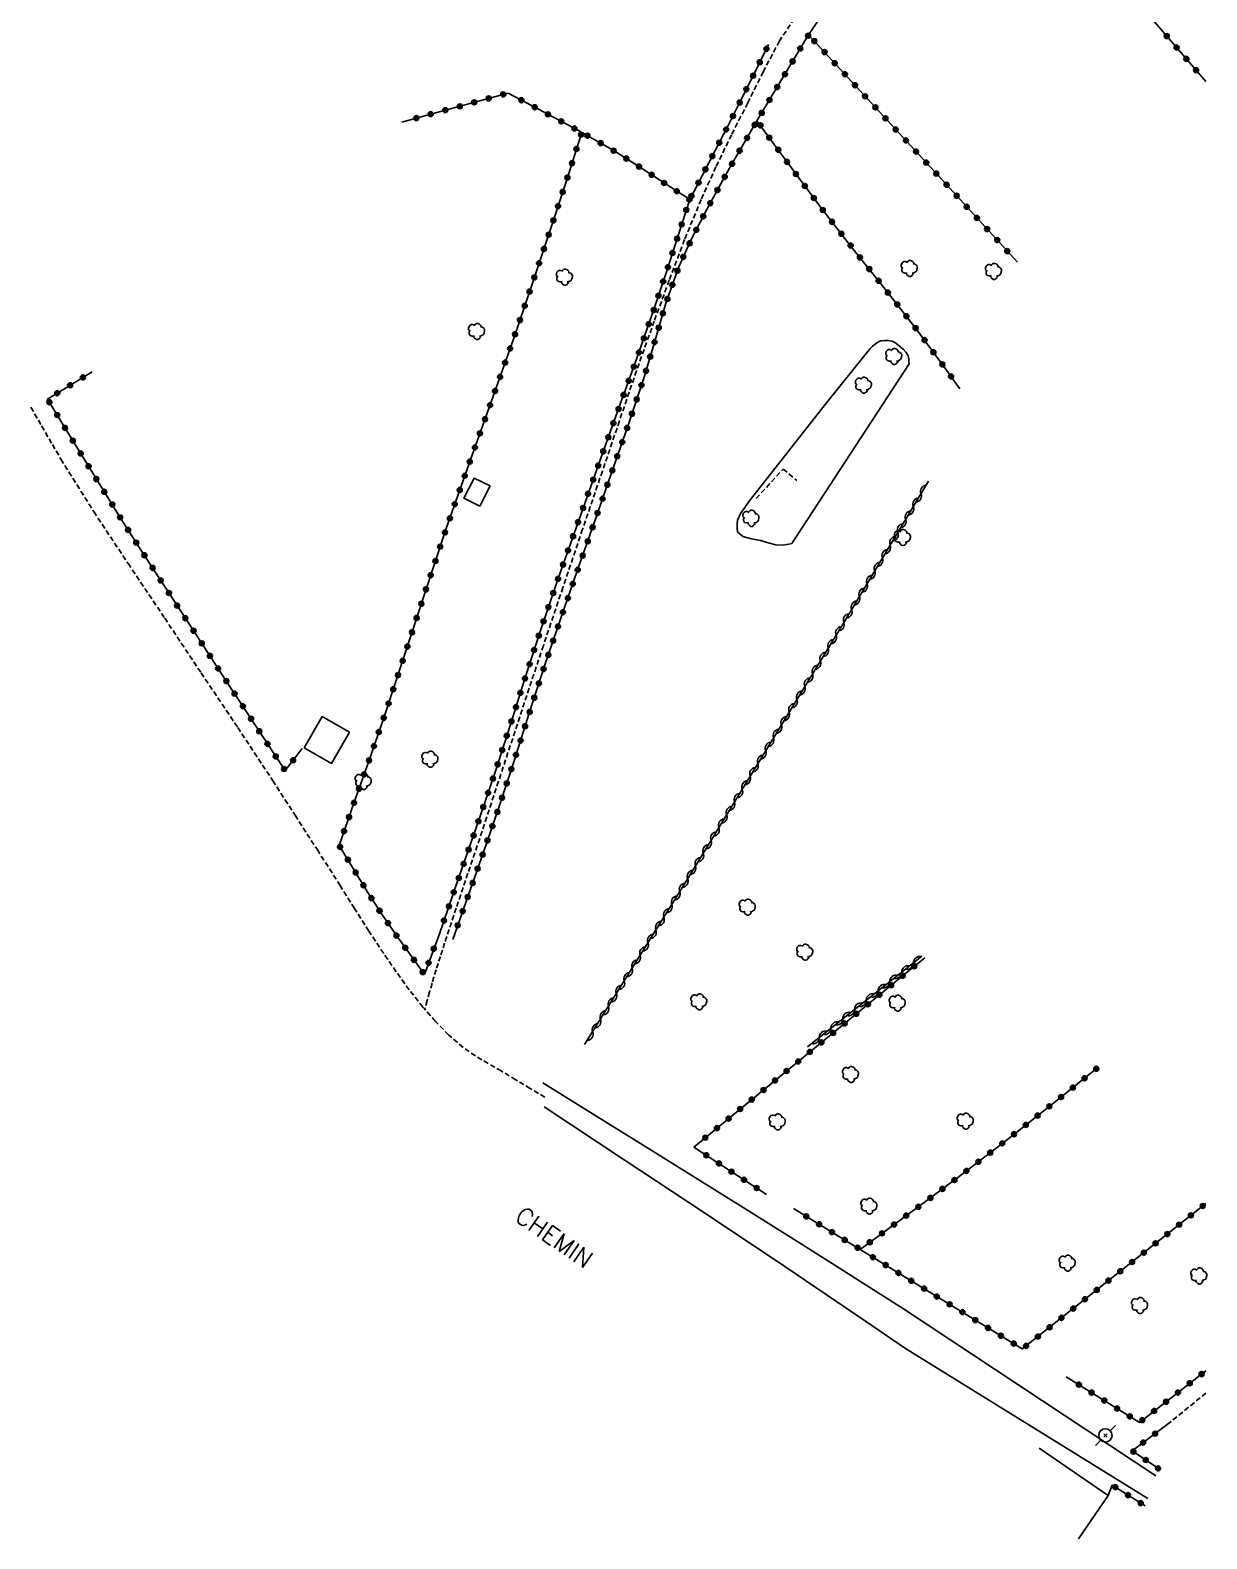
# Model space of a CAD drawing. Header units: millimetres. Extents: x 133168 to 134000, y 130000 to 131000.
# Drawn here: x 133882.5 to 134000.1, y 130000.2 to 130150.9 of the extents above; entities that cross this region are included whole.
import ezdxf
from ezdxf.enums import TextEntityAlignment as Align

# ---------------------------------------------------------------- set-up
doc = ezdxf.new("R2010")
doc.units = ezdxf.units.MM
doc.linetypes.add('DASHED', pattern=[0.75, 0.5, -0.25])
doc.layers.get('0').update_dxf_attribs({"linetype": 'CONTINUOUS'})
for name, color, linetype in [('W0070', 7, 'DASHED'), ('W0071', 7, 'CONTINUOUS'), ('W0104', 1, 'CONTINUOUS'), ('W0112', 1, 'DASHED'), ('W0300', 7, 'CONTINUOUS'), ('W0310', 3, 'CONTINUOUS'), ('W0323', 7, 'CONTINUOUS'), ('W0330', 7, 'CONTINUOUS'), ('W0473', 7, 'CONTINUOUS'), ('W0990', 7, 'CONTINUOUS')]:
    doc.layers.add(name, color=color, linetype=linetype)
doc.styles.get("Standard").update_dxf_attribs({"font": 'romans.shx', "width": 0.85})

# ---------------------------------------------------------------- blocks, each defined once
blk = doc.blocks.new('T473')
for p, q in [((-0.166667, 0.166667), (0.166667, -0.166667)), ((-0.166667, -0.166667), (0.166667, 0.166667)), ((0.500001, 0.500001), (1.000002, 1.000002)), ((-1.000002, -1.000002), (-0.500001, -0.500001))]:
    blk.add_line(p, q)
blk.add_ellipse((0, 0), major_axis=(0.471405, 0.471405), ratio=1, start_param=5.4977871438, end_param=11.780972451)
blk = doc.blocks.new('T300')
for p, q in [((-0.8, 0.51), (-0.86, 0.34)), ((-0.86, 0.34), (-0.86, 0.17)), ((-0.86, 0.17), (-0.74, 0.06)), ((-0.69, 0.63), (-0.8, 0.51)), ((-0.8, -0.06), (-0.74, 0.06)), ((-0.74, 0.06), (-0.69, 0.11)), ((-0.57, 0.69), (-0.69, 0.63)), ((-0.46, 0.69), (-0.57, 0.69)), ((-0.29, 0.63), (-0.46, 0.69)), ((-0.29, 0.63), (-0.17, 0.74)), ((-0.23, 0.57), (-0.29, 0.63)), ((-0.17, 0.74), (-0.06, 0.8)), ((-0.06, 0.8), (0.06, 0.8)), ((0.06, 0.8), (0.23, 0.74)), ((0.23, 0.74), (0.34, 0.63)), ((0.34, 0.63), (0.4, 0.51)), ((0.46, 0.46), (0.34, 0.46)), ((0.4, 0.51), (0.4, 0.46)), ((0.57, 0.4), (0.46, 0.46)), ((0.57, 0.4), (0.69, 0.29)), ((0.69, 0.29), (0.74, 0.17)), ((0.74, 0.06), (0.69, -0.17)), ((0.74, 0.17), (0.74, 0.06)), ((-0.8, -0.17), (-0.8, -0.06)), ((-0.8, -0.23), (-0.8, -0.17)), ((-0.74, -0.34), (-0.8, -0.23)), ((-0.69, -0.4), (-0.74, -0.34)), ((-0.51, -0.46), (-0.69, -0.4)), ((-0.4, -0.46), (-0.51, -0.46)), ((-0.4, -0.46), (-0.34, -0.46)), ((-0.34, -0.46), (-0.34, -0.4)), ((-0.34, -0.51), (-0.34, -0.46)), ((-0.29, -0.63), (-0.34, -0.51)), ((-0.17, -0.74), (-0.29, -0.63)), ((-0.06, -0.8), (-0.17, -0.74)), ((0.06, -0.8), (-0.06, -0.8)), ((0.17, -0.74), (0.06, -0.8)), ((0.23, -0.69), (0.17, -0.74)), ((0.29, -0.46), (0.23, -0.46)), ((0.29, -0.63), (0.23, -0.69)), ((0.46, -0.4), (0.29, -0.46)), ((0.34, -0.51), (0.29, -0.63)), ((0.34, -0.51), (0.34, -0.46)), ((0.57, -0.34), (0.46, -0.4)), ((0.63, -0.29), (0.57, -0.34)), ((0.69, -0.17), (0.63, -0.29))]:
    blk.add_line(p, q)
blk = doc.blocks.new('t323o')
at = {"color": 0, "linetype": 'Continuous'}
for radius in [0.25, 0.15]:
    blk.add_circle((0, 0), radius, dxfattribs=at)
blk = doc.blocks.new('t310o')
at = {"color": 0, "linetype": 'Continuous'}
for centre, start, end in [((-0.5, 0.38), 216.8699, 323.1304), ((0.5, -0.37), 36.8699, 143.1303)]:
    blk.add_arc(centre, 0.625, start, end, dxfattribs=at)

msp = doc.modelspace()

# ---------------------------------------------------------------- linework, layer by layer
at = {"layer": 'W0070'}
for points in [[(133959.29, 130152.7), (133957.4, 130149.83), (133955.78, 130146.75), (133954.23, 130143.64), (133952.61, 130140.46), (133951.05, 130137.24), (133949.57, 130133.99), (133947.92, 130129.98), (133946.38, 130125.92), (133944.89, 130121.84), (133943.11, 130116.87), (133941.41, 130111.87), (133939.71, 130106.86), (133937.73, 130101.05), (133935.77, 130095.24), (133933.81, 130089.43), (133931.68, 130083.01), (133929.57, 130076.58), (133927.45, 130070.16), (133926.27, 130066.68), (133925.1, 130063.2), (133923.95, 130059.71), (133923.52, 130058.38), (133923.09, 130057.04), (133922.69, 130055.69), (133922.45, 130054.83), (133922.21, 130053.96), (133921.98, 130053.09)], [(133933.96, 130044.31), (133932.5, 130045.18), (133931.05, 130046.05), (133929.6, 130046.93), (133928.31, 130047.68), (133927.02, 130048.44), (133925.79, 130049.28), (133924.36, 130050.52), (133923.03, 130051.89), (133921.98, 130053.09), (133921.77, 130053.32), (133920.4, 130055.04), (133919.11, 130056.84), (133917.86, 130058.66), (133916.38, 130060.9), (133914.94, 130063.17), (133913.51, 130065.45), (133911.3, 130068.91), (133909.08, 130072.37), (133906.86, 130075.82), (133903.24, 130081.3), (133899.58, 130086.76), (133895.94, 130092.23), (133892.49, 130097.38), (133889.06, 130102.54), (133885.77, 130107.79), (133884.68, 130109.64), (133883.61, 130111.51), (133882.54, 130113.37)]]:
    msp.add_lwpolyline(points, dxfattribs=at)
at = {"layer": 'W0071'}
for points in [[(133969.79, 130023.17), (133966.42, 130025.31), (133963.04, 130027.45), (133959.67, 130029.59), (133954.29, 130032.96), (133948.91, 130036.33), (133943.52, 130039.68), (133940.27, 130041.7), (133937.01, 130043.71), (133933.75, 130045.73)], [(133933.88, 130043.36), (133941.9, 130038.05), (133949.92, 130032.75), (133957.92, 130027.4), (133961.95, 130024.68), (133965.98, 130021.94), (133970, 130019.21)], [(133969.79, 130023.17), (133994.99, 130006.48)], [(133994.19, 130004.21), (133970, 130019.21)]]:
    msp.add_lwpolyline(points, dxfattribs=at)
at = {"layer": 'W0104'}
for points in [[(133927.46, 130103.35), (133925.88, 130104.14), (133926.89, 130106.16), (133928.48, 130105.37)], [(133909.93, 130079.21), (133911.72, 130082.34), (133914.44, 130080.79), (133912.65, 130077.65)]]:
    msp.add_lwpolyline(points, close=True, dxfattribs=at)
msp.add_lwpolyline([(133983.33, 130009.26), (133990.23, 130004.51), (133987.26, 130000.19)], dxfattribs=at)
at = {"layer": 'W0112'}
for points in [[(133955.08, 130104.13), (133957.77, 130107.06), (133959.13, 130105.93)], [(133996.13, 130011.6), (134000, 130014.74)]]:
    msp.add_lwpolyline(points, dxfattribs=at)
at = {"layer": 'W0310'}
for points in [[(133972.29, 130105.86), (133963.68, 130091.51), (133948.04, 130065.84), (133937.93, 130049.56)], [(133960.2, 130049.35), (133971.63, 130058.41)]]:
    msp.add_lwpolyline(points, dxfattribs=at)
at = {"layer": 'W0323'}
for points in [[(133975.43, 130115.09), (133973.92, 130117.18), (133971.03, 130121.11), (133967.84, 130125.19), (133964.61, 130129.24), (133961.43, 130133.33), (133959.32, 130136.16), (133957.24, 130139), (133955.15, 130141.85), (133960.31, 130150.45), (133964.56, 130156.72), (133967.88, 130158.09), (133971.19, 130159.46), (133974.52, 130160.79), (133977.68, 130162.02), (133980.84, 130163.21), (133984.01, 130164.41), (133991.4, 130167.06), (133998.78, 130169.71), (134000, 130170.13)], [(134000, 130145.77), (133984.01, 130164.41)], [(133981.17, 130127.72), (133974.04, 130135.53), (133960.31, 130150.45)], [(133923.39, 130060.54), (133925.28, 130065.99), (133927.17, 130071.43), (133929.03, 130076.89), (133930.56, 130081.66), (133932.07, 130086.45), (133933.61, 130091.22), (133935.48, 130096.68), (133937.41, 130102.13), (133939.34, 130107.57), (133941.23, 130112.8), (133943.12, 130118.04), (133944.95, 130123.29), (133946.13, 130126.85), (133947.28, 130130.41), (133948.43, 130133.98), (133949.7, 130136.43), (133950.98, 130138.87), (133952.24, 130141.33), (133953.61, 130144.04), (133954.96, 130146.76), (133956.31, 130149.48)], [(133930.3, 130144.62), (133924.13, 130142.94), (133919.67, 130141.73)], [(133948.43, 130133.98), (133945.89, 130135.64), (133943.35, 130137.3), (133940.77, 130138.91), (133937.64, 130140.69), (133937.32, 130140.88), (133933.81, 130142.75), (133930.3, 130144.62)], [(133955.15, 130141.85), (133953.88, 130139.66), (133952.61, 130137.48), (133951.38, 130135.27), (133949.95, 130132.64), (133948.58, 130129.99), (133947.34, 130127.27), (133946.05, 130123.65), (133944.98, 130119.93), (133943.88, 130116.23), (133942.24, 130111.34), (133940.55, 130106.47), (133938.85, 130101.6), (133937.2, 130096.88), (133935.55, 130092.16), (133933.94, 130087.42), (133932.39, 130082.67), (133930.88, 130077.91), (133929.33, 130073.16), (133927.83, 130068.79), (133926.29, 130064.43), (133924.75, 130060.07)], [(133913.4, 130069.47), (133914.89, 130073.68), (133916.37, 130077.89), (133917.83, 130082.11), (133919.95, 130088.48), (133922.02, 130094.87), (133924.14, 130101.24), (133926.35, 130107.51), (133928.61, 130113.77), (133930.82, 130120.05), (133932.59, 130125.24), (133934.33, 130130.44), (133936.04, 130135.65), (133936.58, 130137.33), (133937.11, 130139.01), (133937.64, 130140.69)], [(133888.74, 130116.77), (133884.27, 130114.05), (133886.66, 130110.13), (133889.06, 130106.22), (133891.48, 130102.32), (133894.01, 130098.35), (133896.58, 130094.41), (133899.15, 130090.46), (133902.1, 130085.95), (133905.05, 130081.44), (133908.01, 130076.94), (133909.72, 130079.15)], [(133923.39, 130060.54), (133921.92, 130056.58), (133920.49, 130058.57), (133919.06, 130060.57), (133917.67, 130062.58), (133916.21, 130064.86), (133914.81, 130067.17), (133913.4, 130069.47)], [(133971.92, 130058.22), (133971.1, 130057.58), (133948.83, 130039.32)], [(133958.81, 130033.19), (133965.45, 130029.11), (133968.72, 130031.5), (133971.98, 130033.88), (133975.23, 130036.3), (133980.19, 130040.1), (133985.1, 130043.98), (133989.08, 130047.17)], [(133948.83, 130039.32), (133956.12, 130034.59)], [(134000, 130033.69), (133981.66, 130019.17), (133965.45, 130029.11)], [(133986.04, 130016.39), (133993.36, 130011.82), (134000, 130016.99)], [(133995.25, 130007.21), (133992.64, 130008.99), (133996.13, 130011.6)], [(133990.23, 130004.51), (133990.64, 130005.56), (133993.93, 130003.48)]]:
    msp.add_lwpolyline(points, dxfattribs=at)
at = {"layer": 'W0330'}
msp.add_lwpolyline([(133970.35, 130117.56), (133958.62, 130099.62), (133958.35, 130099.57), (133958.09, 130099.51), (133957.82, 130099.47), (133957.04, 130099.5), (133956.26, 130099.68), (133955.49, 130099.91), (133954.61, 130100.1), (133953.74, 130100.33), (133953.22, 130100.8), (133953.16, 130101.15), (133953.17, 130101.55), (133953.22, 130101.94), (133953.49, 130102.61), (133953.93, 130103.23), (133954.37, 130103.85), (133962.11, 130113.68), (133966.06, 130118.6), (133966.26, 130118.85), (133966.46, 130119.1), (133966.68, 130119.33), (133966.95, 130119.54), (133967.24, 130119.73), (133967.54, 130119.86), (133967.9, 130119.92), (133968.28, 130119.92), (133968.64, 130119.85), (133968.92, 130119.71), (133969.19, 130119.52), (133969.44, 130119.31), (133969.76, 130119.03), (133970.06, 130118.72), (133970.26, 130118.37), (133970.32, 130118.11), (133970.34, 130117.83)], close=True, dxfattribs=at)

# ---------------------------------------------------------------- block references
at = {"layer": 'W0300', "rotation": 359.9999899820874}
for p in [(133970.43, 130127.1), (133935.97, 130126.22), (133978.84, 130126.81), (133927.2, 130120.81), (133968.87, 130118.3), (133965.84, 130115.44), (133954.61, 130102.14), (133969.74, 130100.21), (133922.54, 130078.07), (133915.88, 130075.86), (133954.24, 130063.3), (133959.98, 130058.79), (133949.4, 130053.84), (133969.22, 130053.7), (133964.55, 130046.58), (133957.24, 130041.84), (133976.02, 130041.92), (133966.39, 130033.42), (133986.21, 130027.74), (133999.35, 130026.45), (133993.44, 130023.49)]:
    msp.add_blockref('T300', p, dxfattribs=at)
at = {"layer": 'W0310'}
for p, rotation in [((133971.54, 130104.61), 239.0478018665472), ((133970.77, 130103.33), 239.0478018665472), ((133970, 130102.04), 239.0478018665472), ((133969.22, 130100.75), 239.0478018665472), ((133967.68, 130098.18), 239.0478018665472), ((133968.45, 130099.47), 239.0478018665472), ((133966.91, 130096.89), 239.0478018665472), ((133966.14, 130095.61), 239.0478018665472), ((133965.37, 130094.32), 239.0478018665472), ((133964.6, 130093.03), 239.0478018665472), ((133963.82, 130091.75), 239.0478018665472), ((133962.26, 130089.18), 238.6474432157804), ((133963.05, 130090.47), 238.6474432157804), ((133961.48, 130087.9), 238.6474432157804), ((133960.7, 130086.62), 238.6474432157804), ((133959.92, 130085.34), 238.6474432157804), ((133959.14, 130084.06), 238.6474432157804), ((133958.36, 130082.78), 238.6474432157804), ((133956.8, 130080.22), 238.6474432157804), ((133957.58, 130081.5), 238.6474432157804), ((133956.02, 130078.94), 238.6474432157804), ((133955.24, 130077.66), 238.6474432157804), ((133954.46, 130076.38), 238.6474432157804), ((133953.68, 130075.09), 238.6474432157804), ((133952.12, 130072.53), 238.6474432157804), ((133952.9, 130073.81), 238.6474432157804), ((133951.34, 130071.25), 238.6474432157804), ((133950.56, 130069.97), 238.6474432157804), ((133949.78, 130068.69), 238.6474432157804), ((133949, 130067.41), 238.6474432157804), ((133948.22, 130066.13), 238.6474432157804), ((133946.64, 130063.58), 238.171414962028), ((133947.43, 130064.85), 238.171414962028), ((133945.85, 130062.3), 238.171414962028), ((133945.05, 130061.03), 238.171414962028), ((133944.26, 130059.75), 238.171414962028), ((133943.47, 130058.48), 238.171414962028), ((133970.79, 130057.73), 38.3844833556191), ((133941.89, 130055.93), 238.171414962028), ((133942.68, 130057.2), 238.171414962028), ((133969.61, 130056.8), 38.3844833556191), ((133941.1, 130054.66), 238.171414962028), ((133967.26, 130054.94), 38.3844833556191), ((133968.43, 130055.87), 38.3844833556191), ((133940.31, 130053.38), 238.171414962028), ((133964.91, 130053.08), 38.3844833556191), ((133966.08, 130054.01), 38.3844833556191), ((133939.52, 130052.11), 238.171414962028), ((133963.73, 130052.15), 38.3844833556191), ((133938.73, 130050.83), 238.171414962028), ((133961.38, 130050.28), 38.3844833556191), ((133962.55, 130051.21), 38.3844833556191)]:
    msp.add_blockref('t310o', p, dxfattribs=dict(at, rotation=rotation))
at = {"layer": 'W0323'}
for p, rotation in [((133960.26, 130150.36), 59.06957434228642), ((133996.09, 130150.32), 130.6145705910147), ((133956.1, 130149.04), 63.57831447167897), ((133959.48, 130149.08), 59.06957434228642), ((133960.88, 130149.82), 132.6257008444551), ((133961.9, 130148.72), 132.6257008444551), ((133997.07, 130149.18), 130.6145705910147), ((133955.43, 130147.7), 63.57831447167897), ((133958.71, 130147.79), 59.06957434228642), ((133962.92, 130147.61), 132.6257008444551), ((133998.05, 130148.04), 130.6145705910147), ((133954.76, 130146.36), 63.56142936694418), ((133957.94, 130146.5), 59.06957434228642), ((133963.93, 130146.51), 132.6257008444551), ((133999.02, 130146.91), 130.6145705910147), ((133928.35, 130144.09), 195.2299593208097), ((133929.8, 130144.49), 195.2299593208097), ((133954.09, 130145.01), 63.56142936694418), ((133957.17, 130145.22), 59.06957434228642), ((133964.95, 130145.41), 132.6257008444551), ((133965.96, 130144.3), 132.6257008444551), ((133922.56, 130142.52), 195.2386085372848), ((133924.01, 130142.91), 195.2386085372848), ((133925.46, 130143.3), 195.2299593208097), ((133926.91, 130143.7), 195.2299593208097), ((133931.62, 130143.91), 151.9148058951532), ((133932.94, 130143.21), 151.9148058951532), ((133934.27, 130142.5), 151.9148058949683), ((133953.42, 130143.67), 63.25782420386135), ((133955.63, 130142.64), 59.06957434228642), ((133956.4, 130143.93), 59.06957434228642), ((133966.98, 130143.2), 132.6257008444551), ((133921.12, 130142.12), 195.2386085372848), ((133935.59, 130141.8), 151.9148058949683), ((133936.91, 130141.09), 151.9148058949683), ((133952.07, 130140.99), 62.75697886120614), ((133952.75, 130142.33), 63.25782420386135), ((133954.92, 130141.45), 239.8364986254057), ((133955.5, 130141.39), 126.1909694017084), ((133967.99, 130142.1), 132.6257008444551), ((133969.01, 130140.99), 132.6257008444551), ((133937.57, 130140.47), 72.35691872703039), ((133938.22, 130140.36), 150.3420441691994), ((133939.53, 130139.62), 150.3420441691994), ((133951.38, 130139.66), 62.75697886120614), ((133954.17, 130140.15), 239.8364986254057), ((133956.38, 130140.17), 126.1909694017084), ((133970.03, 130139.89), 132.6257008444551), ((133937.12, 130139.04), 72.35691872703039), ((133940.83, 130138.87), 148.0226372220111), ((133942.1, 130138.08), 148.0226372220111), ((133950.69, 130138.33), 62.4695895872558), ((133953.41, 130138.86), 239.8364986261412), ((133957.27, 130138.96), 126.2136693975817), ((133971.04, 130138.78), 132.6257008444551), ((133936.67, 130137.61), 72.3667697139084), ((133943.37, 130137.28), 146.8281716227761), ((133944.63, 130136.46), 146.8281716227761), ((133950, 130137), 62.4695895872558), ((133952.66, 130137.56), 239.8364986261412), ((133958.15, 130137.75), 126.2136693975817), ((133959.04, 130136.54), 126.2136693975817), ((133972.06, 130137.68), 132.6257008444551), ((133973.07, 130136.58), 132.6257008444551), ((133936.21, 130136.18), 72.22312164447305), ((133945.88, 130135.64), 146.8281716227761), ((133949.31, 130135.67), 62.47840529909642), ((133951.2, 130134.94), 241.5746263046171), ((133951.93, 130136.25), 240.7693590337526), ((133959.93, 130135.34), 126.6782302207132), ((133974.09, 130135.47), 132.4150562410592), ((133935.74, 130134.75), 71.87561227346488), ((133947.14, 130134.82), 146.8384956427669), ((133948.4, 130134), 146.8384956427669), ((133948.61, 130134.34), 62.47840529909642), ((133950.49, 130133.62), 241.5746263046171), ((133960.83, 130134.14), 126.6782302207132), ((133975.1, 130134.37), 132.4150562410592), ((133935.28, 130133.33), 71.87561227346488), ((133948.09, 130132.94), 72.13586157078569), ((133949.78, 130132.3), 242.6806494063818), ((133961.73, 130132.94), 127.896324305451), ((133976.11, 130133.26), 132.4150562410592), ((133977.12, 130132.15), 132.4150562410592), ((133934.34, 130130.48), 71.87561227346488), ((133934.81, 130131.9), 71.87561227346488), ((133947.63, 130131.51), 72.13586157078569), ((133949.09, 130130.96), 242.6806494063818), ((133962.65, 130131.76), 127.896324305451), ((133963.58, 130130.57), 127.896324305451), ((133978.14, 130131.04), 132.4150562410592), ((133933.87, 130129.05), 71.45601718578862), ((133947.17, 130130.08), 72.15042212211917), ((133948.42, 130129.62), 245.3953660979867), ((133964.5, 130129.39), 127.896324305451), ((133979.15, 130129.94), 132.4150562410592), ((133933.39, 130127.63), 71.45601718578862), ((133946.71, 130128.65), 72.15042212211917), ((133947.79, 130128.26), 245.3953660979867), ((133965.43, 130128.21), 128.5993733335171), ((133980.16, 130128.83), 132.4150562410592), ((133932.91, 130126.21), 71.45601718578862), ((133946.25, 130127.23), 72.15042212211917), ((133947.2, 130126.88), 250.3882286172521), ((133966.37, 130127.04), 128.5993733335171), ((133932.43, 130124.79), 71.14877040267979), ((133945.78, 130125.8), 71.70050194002641), ((133946.7, 130125.47), 250.3882286172521), ((133967.3, 130125.87), 128.5993733335171), ((133968.23, 130124.69), 127.9913791830049), ((133931.95, 130123.37), 71.14877040267979), ((133944.84, 130122.95), 70.75757149083238), ((133945.31, 130124.38), 71.70050194002641), ((133946.2, 130124.06), 250.3882286172521), ((133969.16, 130123.51), 127.9913791830049), ((133931.47, 130121.95), 71.14877040267979), ((133944.34, 130121.54), 70.75757149083238), ((133945.75, 130122.62), 253.8998720739755), ((133970.08, 130122.33), 127.9913791830049), ((133930.98, 130120.53), 71.14877040267979), ((133943.85, 130120.12), 70.75757149083238), ((133945.34, 130121.18), 253.8998720739755), ((133971, 130121.15), 127.9913791830049), ((133971.89, 130119.94), 126.3554897019552), ((133930.49, 130119.11), 70.5819382577021), ((133943.35, 130118.71), 70.75757149083238), ((133944.92, 130119.74), 253.454062740743), ((133972.78, 130118.73), 126.3554897019552), ((133929.99, 130117.7), 70.5819382577021), ((133942.85, 130117.29), 70.09691792074646), ((133944.49, 130118.3), 253.454062740743), ((133973.67, 130117.52), 126.3554897019552), ((133886.53, 130115.43), 211.349042992894), ((133887.81, 130116.21), 211.349042992894), ((133929.49, 130116.28), 70.5819382577021), ((133942.34, 130115.88), 70.09691792074646), ((133943.61, 130115.44), 251.4420613455496), ((133944.07, 130116.87), 253.454062740743), ((133974.55, 130116.31), 125.7683721533068), ((133885.24, 130114.64), 211.349042992894), ((133928.99, 130114.87), 70.5819382577021), ((133941.83, 130114.47), 70.09691792074646), ((133943.13, 130114.02), 251.4420613455496), ((133884.46, 130113.74), 301.4047151192542), ((133885.24, 130112.46), 301.4047151192542), ((133928.49, 130113.45), 70.20890126509184), ((133941.32, 130113.06), 70.09691792074646), ((133942.66, 130112.59), 251.4420613455496), ((133886.02, 130111.18), 301.4047151192542), ((133927.98, 130112.04), 70.20890126509184), ((133940.81, 130111.65), 70.21390933601216), ((133942.18, 130111.17), 250.8588594495014), ((133886.8, 130109.9), 301.4218732383943), ((133927.47, 130110.63), 70.20890126509184), ((133940.3, 130110.24), 70.21390933601216), ((133941.69, 130109.75), 250.8588594495014), ((133887.59, 130108.62), 301.4218732383943), ((133926.97, 130109.22), 70.20890126509184), ((133939.79, 130108.83), 70.21390933601216), ((133941.19, 130108.34), 250.8588594495014), ((133888.37, 130107.34), 301.4218732383943), ((133925.96, 130106.39), 70.62827050121768), ((133926.46, 130107.81), 70.20890126509184), ((133939.29, 130107.41), 70.42625105073286), ((133940.7, 130106.92), 250.8588594495014), ((133889.15, 130106.06), 301.8479267256306), ((133889.94, 130104.79), 301.8479267256306), ((133925.46, 130104.98), 70.62827050121768), ((133938.79, 130106), 70.42625105073286), ((133940.21, 130105.5), 250.7990916626835), ((133890.74, 130103.52), 301.8479267256306), ((133924.96, 130103.56), 70.62827050121768), ((133938.28, 130104.59), 70.42625105073286), ((133939.72, 130104.09), 250.7990916626835), ((133891.53, 130102.24), 302.565507014535), ((133924.47, 130102.15), 70.62827050121768), ((133937.78, 130103.17), 70.42625105073286), ((133939.22, 130102.67), 250.7990916626835), ((133892.33, 130100.98), 302.565507014535), ((133923.98, 130100.73), 71.58663760530688), ((133936.78, 130100.35), 70.5296979903928), ((133937.28, 130101.76), 70.5296979903928), ((133938.73, 130101.25), 250.7932301136629), ((133893.14, 130099.71), 302.565507014535), ((133923.5, 130099.31), 71.58663760530688), ((133936.28, 130098.93), 70.5296979903928), ((133938.24, 130099.84), 250.7932301136629), ((133893.95, 130098.45), 302.565507014535), ((133923.03, 130097.88), 71.58663760530688), ((133935.78, 130097.52), 70.5296979903928), ((133937.74, 130098.42), 250.7932301136629), ((133894.77, 130097.19), 303.0248882796594), ((133895.58, 130095.93), 303.0248882796594), ((133922.56, 130096.46), 71.58663760530688), ((133935.28, 130096.1), 71.09439544797769), ((133937.25, 130097), 250.7932301136629), ((133896.4, 130094.68), 303.0248882796594), ((133922.08, 130095.04), 71.58663760530688), ((133934.8, 130094.68), 71.09439544797769), ((133936.75, 130095.59), 250.746181678345), ((133897.22, 130093.42), 303.1193238501494), ((133921.62, 130093.61), 72.00760585741716), ((133934.31, 130093.26), 71.09439544797769), ((133935.76, 130092.76), 250.746181678345), ((133936.26, 130094.17), 250.746181678345), ((133898.04, 130092.16), 303.1193238501494), ((133921.15, 130092.19), 72.00760585741716), ((133933.83, 130091.85), 71.09439544797769), ((133935.28, 130091.34), 251.1447253998659), ((133898.86, 130090.91), 303.1193238501494), ((133920.69, 130090.76), 72.00760585741716), ((133933.35, 130090.42), 72.07080154273248), ((133934.79, 130089.92), 251.1447253998659), ((133899.68, 130089.65), 303.1446345505047), ((133900.5, 130088.39), 303.1446345505047), ((133920.23, 130089.33), 72.00760585741716), ((133932.89, 130088.99), 72.07080154273248), ((133934.31, 130088.5), 251.1447253998659), ((133901.32, 130087.14), 303.1446345505047), ((133919.76, 130087.91), 71.59473391216066), ((133932.43, 130087.57), 72.07080154273248), ((133933.83, 130087.08), 251.9928401133337), ((133902.14, 130085.88), 303.2626709864306), ((133919.29, 130086.48), 71.59473391216066), ((133931.97, 130086.14), 72.55125478678791), ((133933.36, 130085.65), 251.9928401133337), ((133902.96, 130084.63), 303.2626709864306), ((133918.81, 130085.06), 71.59473391216066), ((133931.52, 130084.71), 72.55125478678791), ((133932.9, 130084.22), 251.9928401133337), ((133903.79, 130083.37), 303.2626709864306), ((133917.86, 130082.21), 71.59473391216066), ((133918.34, 130083.64), 71.59473391216066), ((133931.07, 130083.28), 72.55125478678791), ((133932.44, 130082.8), 251.9928401133337), ((133904.61, 130082.12), 303.2626709864306), ((133905.43, 130080.87), 303.2596128137944), ((133917.37, 130080.8), 70.87897989905987), ((133930.62, 130081.85), 72.55125478678791), ((133931.98, 130081.37), 252.4025113125902), ((133906.25, 130079.61), 303.2596128137944), ((133916.88, 130079.38), 70.87897989905987), ((133930.16, 130080.42), 72.15392079198841), ((133931.53, 130079.94), 252.4025113125902), ((133907.08, 130078.36), 303.2596128137944), ((133908.81, 130077.97), 52.22189057865445), ((133916.39, 130077.96), 70.87897989905987), ((133929.7, 130078.99), 72.15392079198841), ((133931.07, 130078.51), 252.4025113125902), ((133907.9, 130077.1), 303.2596128137944), ((133915.89, 130076.55), 70.59058900877336), ((133929.24, 130077.56), 72.15392079198841), ((133930.61, 130077.08), 251.9167770677428), ((133915.4, 130075.13), 70.59058900877336), ((133928.29, 130074.72), 71.26639275403886), ((133928.77, 130076.14), 71.26639275403886), ((133930.15, 130075.66), 251.9167770677428), ((133914.9, 130073.72), 70.59058900877336), ((133927.81, 130073.3), 71.26639275403886), ((133929.68, 130074.23), 251.9167770677428), ((133914.4, 130072.3), 70.59485472846829), ((133927.33, 130071.88), 71.26639275403886), ((133929.21, 130072.81), 251.0046903784621), ((133913.9, 130070.89), 70.59485472846829), ((133926.84, 130070.46), 70.80425422130378), ((133928.72, 130071.39), 251.0046903784621), ((133913.5, 130069.32), 121.3601978637948), ((133926.34, 130069.04), 70.80425422130378), ((133928.23, 130069.97), 251.0046903784621), ((133914.28, 130068.04), 121.3601978637948), ((133925.85, 130067.63), 70.80425422130378), ((133927.24, 130067.14), 250.5462185841599), ((133927.74, 130068.55), 250.5462185841599), ((133915.06, 130066.76), 121.3491646441757), ((133925.36, 130066.21), 70.80425422130378), ((133926.75, 130065.72), 250.5462185841599), ((133915.84, 130065.48), 121.3491646441757), ((133916.63, 130064.2), 122.6013727642327), ((133924.86, 130064.79), 70.80425422130378), ((133926.25, 130064.31), 250.5579030349542), ((133917.44, 130062.94), 122.6013727642327), ((133924.37, 130063.38), 70.80425422130378), ((133925.75, 130062.89), 250.5579030349542), ((133918.28, 130061.7), 124.5591014510242), ((133923.88, 130061.96), 70.80425422130378), ((133925.25, 130061.48), 250.5579030349542), ((133919.13, 130060.46), 125.6871187139592), ((133920.01, 130059.24), 125.6871187139592), ((133922.86, 130059.14), 249.6853458484446), ((133920.88, 130058.03), 125.6871187141576), ((133921.76, 130056.81), 125.6871187141576), ((133922.34, 130057.73), 249.6853458484446), ((133970.87, 130057.39), 219.3466462233194), ((133968.55, 130055.49), 219.3466462233194), ((133969.71, 130056.44), 219.3466462233194), ((133966.23, 130053.59), 219.3466462233194), ((133967.39, 130054.54), 219.3466462233194), ((133965.07, 130052.64), 219.3466462233194), ((133962.75, 130050.73), 219.3466462233194), ((133963.91, 130051.68), 219.3466462233194), ((133961.59, 130049.78), 219.3466462233194), ((133959.27, 130047.88), 219.3466462233194), ((133960.43, 130048.83), 219.3466462233194), ((133958.11, 130046.93), 219.3466462233194), ((133987.88, 130046.21), 38.70846707845205), ((133989.05, 130047.15), 38.70846707845205), ((133955.79, 130045.03), 219.3466462233194), ((133956.95, 130045.98), 219.3466462233194), ((133986.71, 130045.27), 38.70846707845205), ((133953.47, 130043.13), 219.3466462233194), ((133954.63, 130044.08), 219.3466462233194), ((133984.36, 130043.4), 38.25912498480306), ((133985.54, 130044.33), 38.70846707845205), ((133952.31, 130042.17), 219.3466462233194), ((133982.01, 130041.54), 38.25912498480306), ((133983.19, 130042.47), 38.25912498480306), ((133949.99, 130040.27), 219.3466462233194), ((133951.15, 130041.22), 219.3466462233194), ((133980.83, 130040.61), 38.25912498480306), ((133950.09, 130038.51), 327.0465858522912), ((133978.46, 130038.78), 37.52054151662125), ((133979.65, 130039.69), 37.52054151662125), ((133951.35, 130037.69), 327.0465858522912), ((133977.27, 130037.86), 37.52054151662125), ((133952.6, 130036.87), 327.0465858522912), ((133953.86, 130036.06), 327.0465858522912), ((133974.88, 130036.04), 36.64315322668805), ((133976.08, 130036.95), 37.52054151662125), ((133955.12, 130035.24), 327.0465858522912), ((133972.48, 130034.25), 36.64315322668805), ((133973.68, 130035.15), 36.64315322668805), ((133970.06, 130032.48), 36.17006313007285), ((133971.27, 130033.36), 36.17006313007285), ((133998.51, 130032.51), 218.3663666340467), ((133999.68, 130033.44), 218.3663666340467), ((133960.08, 130032.4), 328.4892656217046), ((133961.36, 130031.62), 328.4892656217046), ((133968.85, 130031.59), 36.17006313007285), ((133997.33, 130031.58), 218.3663666340467), ((133962.64, 130030.83), 328.4892656217046), ((133963.92, 130030.05), 328.4892656217046), ((133966.42, 130029.82), 36.15862541856728), ((133967.64, 130030.71), 36.15862541856728), ((133994.98, 130029.71), 218.3663666340467), ((133996.15, 130030.64), 218.3663666340467), ((133965.2, 130029.27), 328.4892656217046), ((133966.73, 130028.33), 148.4702870213427), ((133993.8, 130028.78), 218.3663666340467), ((133968.01, 130027.54), 148.4702870213427), ((133969.29, 130026.76), 148.4702870213427), ((133991.45, 130026.92), 218.3663666340467), ((133992.63, 130027.85), 218.3663666340467), ((133970.57, 130025.97), 148.4702870213427), ((133971.85, 130025.19), 148.4702870213427), ((133989.1, 130025.06), 218.3663666340467), ((133990.27, 130025.99), 218.3663666340467), ((133973.12, 130024.4), 148.4702870213427), ((133974.4, 130023.62), 148.4702870213427), ((133987.92, 130024.13), 218.3663666340467), ((133975.68, 130022.84), 148.4702870213427), ((133976.96, 130022.05), 148.4702870213427), ((133985.57, 130022.27), 218.3663666340467), ((133986.75, 130023.2), 218.3663666340467), ((133978.24, 130021.27), 148.4702870213427), ((133979.52, 130020.48), 148.4702870213427), ((133983.22, 130020.4), 218.3663666340467), ((133984.39, 130021.33), 218.3663666340467), ((133980.8, 130019.7), 148.4702870213427), ((133982.04, 130019.47), 218.3663666340467), ((133999.57, 130016.65), 37.85860719014598), ((133987.31, 130015.6), 328.0136198996169), ((133988.58, 130014.8), 328.0136198996169), ((133997.2, 130014.81), 37.85860719014598), ((133998.39, 130015.73), 37.85860719014598), ((133989.85, 130014.01), 328.0136198996169), ((133991.13, 130013.21), 328.0136198996169), ((133994.83, 130012.97), 37.85860719014598), ((133996.02, 130013.89), 37.85860719014598), ((133992.4, 130012.42), 328.0136198996169), ((133993.65, 130012.05), 37.85860719014598), ((133994.93, 130010.7), 36.71741772625386), ((133992.76, 130008.91), 145.6353269797504), ((133993.73, 130009.81), 36.71741772625386), ((133993.99, 130008.07), 145.6353269797504), ((133995.23, 130007.22), 145.6353269797504), ((133990.95, 130005.36), 327.7384600076775), ((133992.22, 130004.56), 327.7384600076775), ((133993.49, 130003.76), 327.7384600076775)]:
    msp.add_blockref('t323o', p, dxfattribs=dict(at, rotation=rotation))
at = {"layer": 'W0473', "rotation": 359.9999899820874}
msp.add_blockref('T473', (133989.96, 130010.52), dxfattribs=at)

# ---------------------------------------------------------------- texts
at = {"layer": 'W0990'}
msp.add_text('CHEMIN', height=1.75, rotation=325.238, dxfattribs=at).set_placement((133934.9, 130030.31), align=Align.MIDDLE_CENTER)

doc.saveas('drawing.dxf')
